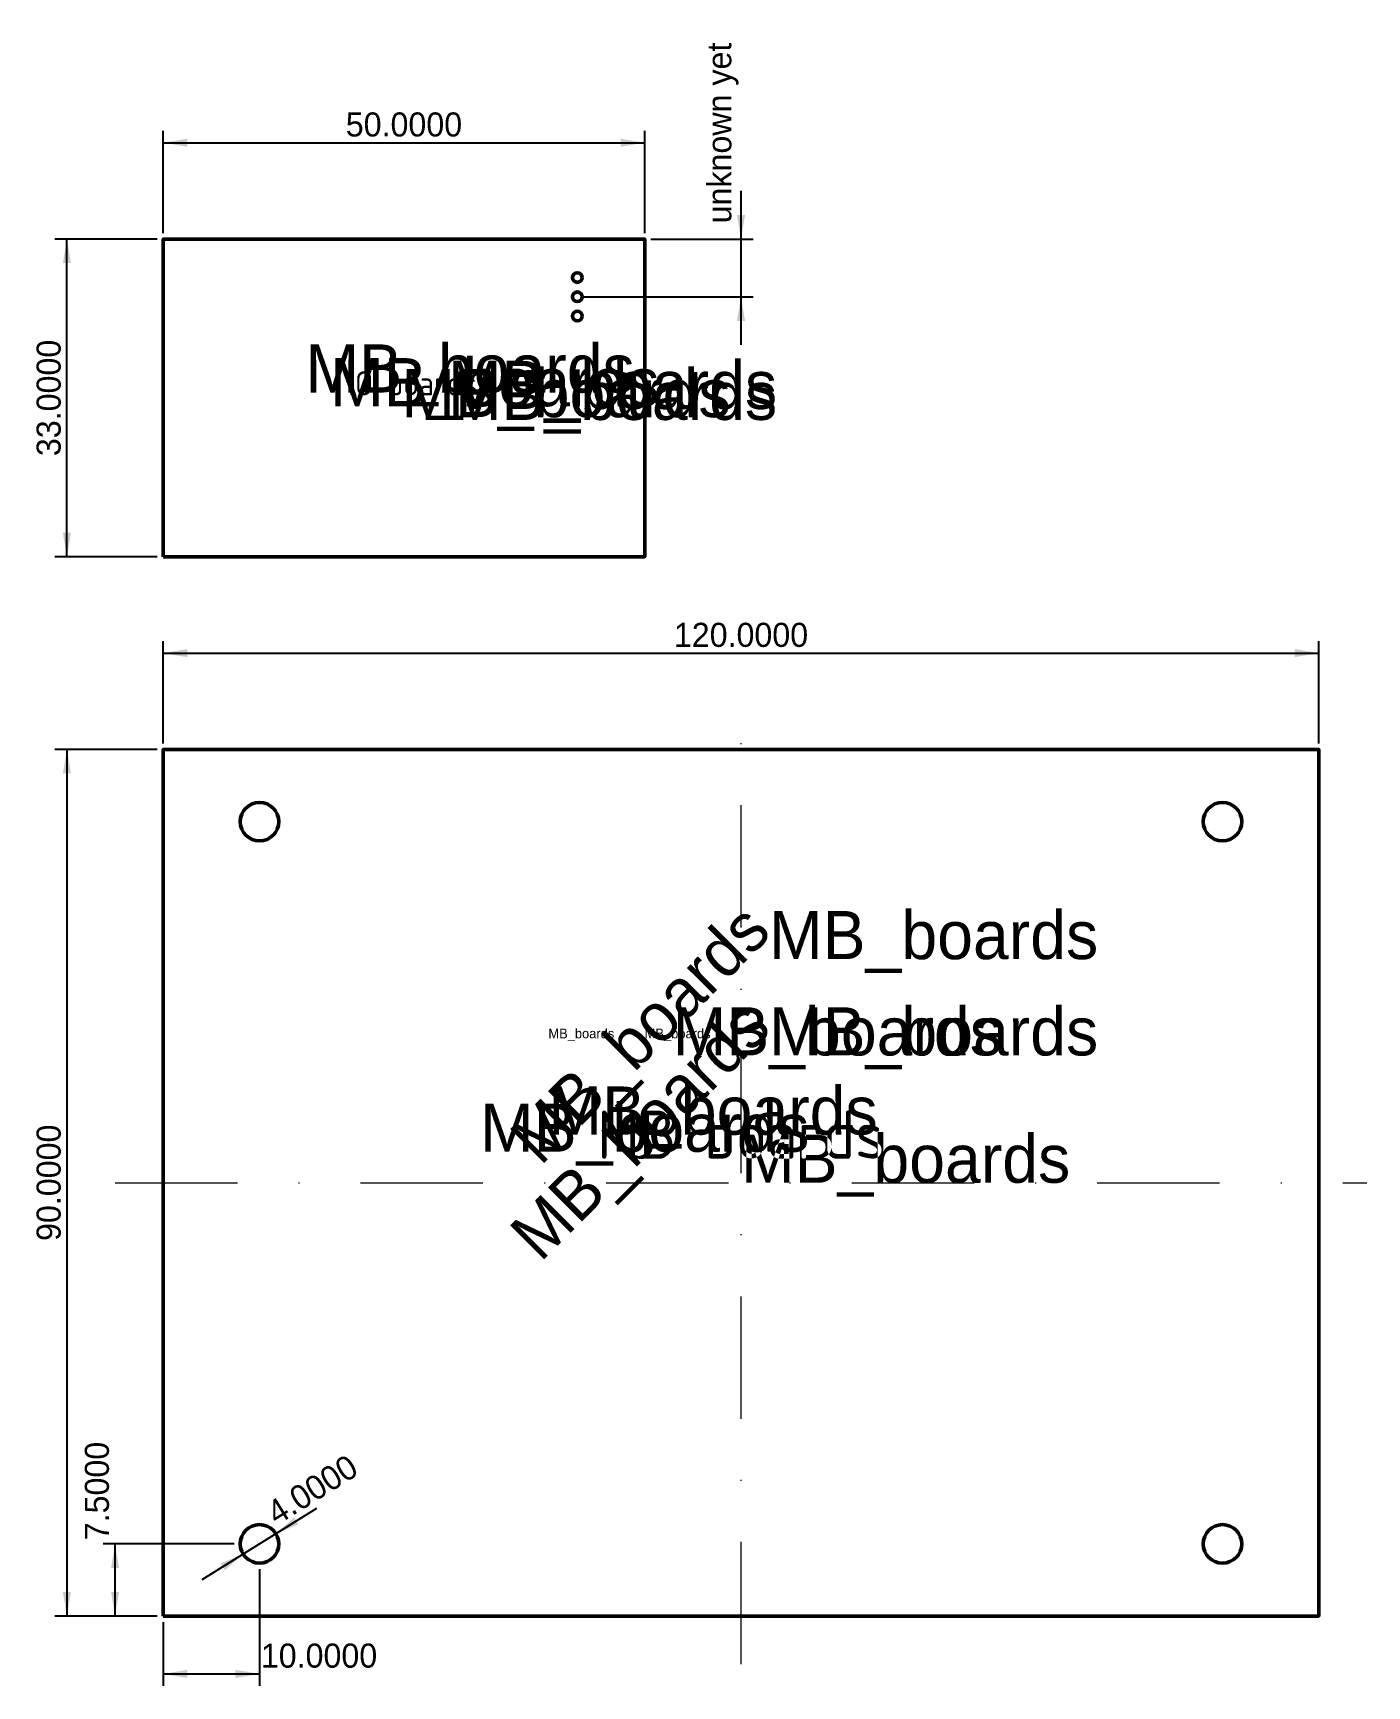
# Model space of a CAD drawing. Header units: millimetres. Extents: x -14 to 125, y -7 to 164.
import ezdxf

# ---------------------------------------------------------------- set-up
doc = ezdxf.new("R2010")
doc.units = ezdxf.units.MM
doc.linetypes.add('DASHDOT', pattern=[25.4, 12.7, -6.35, 0, -6.35])
for name, color, linetype, lineweight in [('axis', 1, 'DASHDOT', 0), ('Board_outlines', 2, 'CONTINUOUS', 50), ('Dimensions', 3, 'CONTINUOUS', 0)]:
    doc.layers.add(name, color=color, linetype=linetype, lineweight=lineweight)
doc.styles.add('iso', font='iso')
doc.dimstyles.get("Standard").update_dxf_attribs({"dimtxt": 2.5, "dimasz": 2.5, "dimexe": 1.25, "dimexo": 0.625, "dimtad": 0, "dimtoh": 1, "dimzin": 1, "dimdsep": 46, "dimtxsty": 'Standard', "dimcen": 0.09, "dimadec": 0, "dimazin": 0, "dimtfac": 1, "dimtdec": 4, "dimtofl": 0, "dimtmove": 0, "dimatfit": 3, "dimfxl": 1, "dimtolj": 1, "dimtzin": 0, "dimarcsym": 0})

# ---------------------------------------------------------------- blocks, each defined once
blk = doc.blocks.new('*D1')
at = {"layer": 'Dimensions', "color": 0, "linetype": 'ByBlock', "lineweight": -2}
for p, q in [((-0.62, 90), (-11.25, 90)), ((-10, 90), (-10, 0)), ((-0.62, 0), (-11.25, 0))]:
    blk.add_line(p, q, dxfattribs=at)
for points in [[(-10, 90), (-9.58, 87.5), (-10.42, 87.5)], [(-10, 0), (-10.42, 2.5), (-9.58, 2.5)]]:
    blk.add_solid(points, dxfattribs=at)
at = {"layer": 'Dimensions', "color": 0, "linetype": 'CONTINUOUS', "lineweight": -2, "insert": (-11.88, 45), "char_height": 2.5, "width": 11.6667, "attachment_point": 5, "rotation": 90}
blk.add_mtext('90.0000', dxfattribs=at)
blk = doc.blocks.new('*D2')
at = {"layer": 'Dimensions', "color": 0, "linetype": 'ByBlock', "lineweight": -2}
for p, q in [((0, 90.62), (0, 101.25)), ((0, 100), (120, 100)), ((120, 90.62), (120, 101.25))]:
    blk.add_line(p, q, dxfattribs=at)
for points in [[(0, 100), (2.5, 100.42), (2.5, 99.58)], [(120, 100), (117.5, 99.58), (117.5, 100.42)]]:
    blk.add_solid(points, dxfattribs=at)
at = {"layer": 'Dimensions', "color": 0, "linetype": 'CONTINUOUS', "lineweight": -2, "insert": (60, 101.88), "char_height": 2.5, "width": 13.0556, "attachment_point": 5}
blk.add_mtext('120.0000', dxfattribs=at)
blk = doc.blocks.new('*D3')
at = {"layer": 'Dimensions', "color": 0, "linetype": 'ByBlock', "lineweight": -2}
for p, q in [((10, 4.88), (10, -7.25)), ((0, -0.62), (0, -7.25)), ((0, -6), (10, -6))]:
    blk.add_line(p, q, dxfattribs=at)
for points in [[(0, -6), (2.5, -5.58), (2.5, -6.42)], [(10, -6), (7.5, -6.42), (7.5, -5.58)]]:
    blk.add_solid(points, dxfattribs=at)
at = {"layer": 'Dimensions', "color": 0, "linetype": 'CONTINUOUS', "lineweight": -2, "insert": (16.18, -4.12), "char_height": 2.5, "width": 11.1111, "attachment_point": 5}
blk.add_mtext('10.0000', dxfattribs=at)
blk = doc.blocks.new('*D4')
at = {"layer": 'Dimensions', "color": 0, "linetype": 'ByBlock', "lineweight": -2}
for p, q in [((7.38, 7.5), (-6.25, 7.5)), ((-5, 0), (-5, 7.5)), ((-0.62, 0), (-6.25, 0))]:
    blk.add_line(p, q, dxfattribs=at)
for points in [[(-5, 7.5), (-4.58, 5), (-5.42, 5)], [(-5, 0), (-5.42, 2.5), (-4.58, 2.5)]]:
    blk.add_solid(points, dxfattribs=at)
at = {"layer": 'Dimensions', "color": 0, "linetype": 'CONTINUOUS', "lineweight": -2, "insert": (-6.87, 12.99), "char_height": 2.5, "width": 9.7222, "attachment_point": 5, "rotation": 90}
blk.add_mtext('7.5000', dxfattribs=at)
blk = doc.blocks.new('*D5')
at = {"layer": 'Dimensions', "color": 0, "linetype": 'ByBlock', "lineweight": -2}
blk.add_line((4.06, 3.79), (15.94, 11.21), dxfattribs=at)
for points in [[(11.7, 8.56), (13.6, 10.24), (14.04, 9.53)], [(8.3, 6.44), (6.4, 4.76), (5.96, 5.47)]]:
    blk.add_solid(points, dxfattribs=at)
at = {"layer": 'Dimensions', "color": 0, "linetype": 'CONTINUOUS', "lineweight": -2, "insert": (15.47, 13.13), "char_height": 2.5, "width": 10, "attachment_point": 5, "rotation": 32.0054}
blk.add_mtext('4.0000', dxfattribs=at)
blk = doc.blocks.new('*D6')
at = {"layer": 'Dimensions', "color": 0, "linetype": 'ByBlock', "lineweight": -2}
for p, q in [((-0.62, 143), (-11.25, 143)), ((-10, 110), (-10, 143)), ((-0.62, 110), (-11.25, 110))]:
    blk.add_line(p, q, dxfattribs=at)
for points in [[(-10, 143), (-9.58, 140.5), (-10.42, 140.5)], [(-10, 110), (-10.42, 112.5), (-9.58, 112.5)]]:
    blk.add_solid(points, dxfattribs=at)
at = {"layer": 'Dimensions', "color": 0, "linetype": 'CONTINUOUS', "lineweight": -2, "insert": (-11.88, 126.5), "char_height": 2.5, "width": 11.6667, "attachment_point": 5, "rotation": 90}
blk.add_mtext('33.0000', dxfattribs=at)
blk = doc.blocks.new('*D7')
at = {"layer": 'Dimensions', "color": 0, "linetype": 'ByBlock', "lineweight": -2}
for p, q in [((0, 143.62), (0, 154.25)), ((0, 153), (50, 153)), ((50, 143.62), (50, 154.25))]:
    blk.add_line(p, q, dxfattribs=at)
for points in [[(0, 153), (2.5, 153.42), (2.5, 152.58)], [(50, 153), (47.5, 152.58), (47.5, 153.42)]]:
    blk.add_solid(points, dxfattribs=at)
at = {"layer": 'Dimensions', "color": 0, "linetype": 'CONTINUOUS', "lineweight": -2, "insert": (25, 154.88), "char_height": 2.5, "width": 11.6667, "attachment_point": 5}
blk.add_mtext('50.0000', dxfattribs=at)
blk = doc.blocks.new('*D8')
at = {"layer": 'Dimensions', "color": 0, "linetype": 'ByBlock', "lineweight": -2}
for p, q in [((60, 132), (60, 148)), ((50.62, 143), (61.25, 143)), ((43.62, 137), (61.25, 137))]:
    blk.add_line(p, q, dxfattribs=at)
for points in [[(60, 143), (59.58, 145.5), (60.42, 145.5)], [(60, 137), (60.42, 134.5), (59.58, 134.5)]]:
    blk.add_solid(points, dxfattribs=at)
at = {"layer": 'Dimensions', "color": 0, "linetype": 'CONTINUOUS', "lineweight": -2, "insert": (58.12, 154.01), "char_height": 2.5, "width": 20.7639, "attachment_point": 5, "rotation": 90}
blk.add_mtext('unknown yet', dxfattribs=at)

msp = doc.modelspace()

# ---------------------------------------------------------------- linework, layer by layer
at = {"layer": 'axis'}
for p, q in [((60, -5), (60, 95)), ((-5, 45), (125, 45))]:
    msp.add_line(p, q, dxfattribs=at)
at = {"layer": 'Board_outlines'}
for points in [[(0, 110), (50, 110), (50, 143), (0, 143)], [(0, 0), (120, 0), (120, 90), (0, 90)]]:
    msp.add_lwpolyline(points, close=True, dxfattribs=at)
for centre, radius in [((43, 139), 0.5), ((43, 137), 0.5), ((43, 135), 0.5), ((10, 82.5), 2), ((110, 82.5), 2), ((10, 7.5), 2), ((110, 7.5), 2)]:
    msp.add_circle(centre, radius, dxfattribs=at)

# ---------------------------------------------------------------- texts
for height, p in [(5, (14.781, 127.06)), (5, (17.339, 125.639)), (5, (17.339, 125.639)), (5, (29.562, 125.354)), (5, (24.73, 124.502)), (5, (29.562, 124.217)), (1, (40, 60)), (1, (50, 60)), (5, (40, 50))]:
    msp.add_text('MB_boards', height=height, dxfattribs=at).set_placement(p)
at = {"layer": 'Board_outlines', "char_height": 5, "attachment_point": 5, "rotation": 45}
for insert in [(50, 60), (50, 50)]:
    msp.add_mtext('MB_boards', dxfattribs=dict(at, insert=insert))
at = {"layer": 'Board_outlines', "char_height": 5}
for insert, attachment_point in [((80, 70), 5), ((70, 60), 5), ((80, 60), 5), ((50, 50), 5), ((50, 50), 5), ((50, 50), 5), ((50, 50), 5), ((50, 50), 5), ((50, 50), 5), ((50, 50), 5), ((50, 50), 5), ((50, 50), 5), ((50, 50), 5), ((60, 50), 5), ((60, 50), 5), ((60, 50), 5), ((60, 50), 5), ((60, 50), 1), ((60, 45), 5), ((60, 45), 5)]:
    msp.add_mtext('MB_boards', dxfattribs=dict(at, insert=insert, attachment_point=attachment_point))
at = {"layer": 'Dimensions', "attachment_point": 5, "style": 'iso'}
for s, insert, char_height, width in [('IO boards', (25.913, 128.02), 2.5, 15.48611), ('MB boards', (60, 50), 5, 34.30556)]:
    msp.add_mtext(s, dxfattribs=dict(at, insert=insert, char_height=char_height, width=width))

# ---------------------------------------------------------------- dimensions: what is measured, and where the dimension line sits
at = {"layer": 'Dimensions'}
dim = msp.add_linear_dim(base=(60, 143), p1=(43, 137), p2=(50, 143), angle=90, text='unknown yet', dimstyle='Standard', dxfattribs=at)
dim.commit()
dim.dimension.update_dxf_attribs({"geometry": '*D8', "text_midpoint": (58.125, 140)})
for base, p1, p2, picture, middle in [((50, 153), (0, 143), (50, 143), '*D7', (25, 154.875)), ((120, 100), (0, 90), (120, 90), '*D2', (60, 101.875)), ((10, -6), (0, 0), (10, 5.5), '*D3', (5, -4.125))]:
    dim = msp.add_linear_dim(base=base, p1=p1, p2=p2, dimstyle='Standard', dxfattribs=at)
    dim.commit()
    dim.dimension.update_dxf_attribs({"geometry": picture, "text_midpoint": middle})
for base, p1, p2, picture, middle in [((-10, 143), (0, 110), (0, 143), '*D6', (-11.875, 126.5)), ((-10, 0), (0, 90), (0, 0), '*D1', (-11.875, 45)), ((-5, 7.5), (0, 0), (8, 7.5), '*D4', (-6.875, 3.75))]:
    dim = msp.add_linear_dim(base=base, p1=p1, p2=p2, angle=90, dimstyle='Standard', dxfattribs=at)
    dim.commit()
    dim.dimension.update_dxf_attribs({"geometry": picture, "text_midpoint": middle})
dim = msp.add_diameter_dim_2p(p1=(8.304, 6.44), p2=(11.696, 8.56), dimstyle='Standard', dxfattribs=at)
dim.commit()
dim.dimension.update_dxf_attribs({"geometry": '*D5', "text_midpoint": (9.006, 9.09)})

doc.saveas('drawing.dxf')
